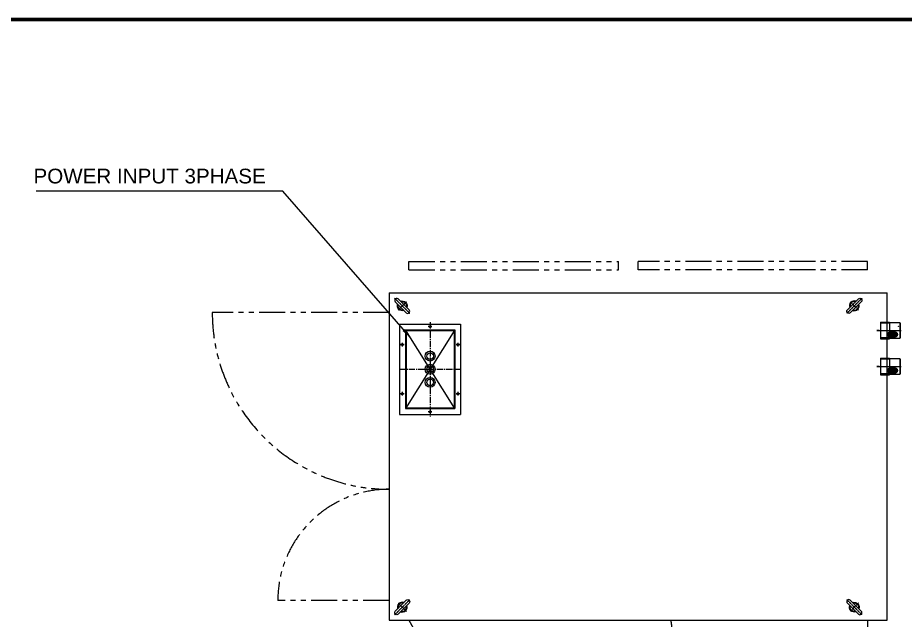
# Model space of a CAD drawing. Header units: inches. Extents: x 0 to 18221, y 0 to 6752.
# Drawn here: x 2611 to 5320, y 4822 to 6662 of the extents above; entities that cross this region are included whole.
import ezdxf
from ezdxf.enums import TextEntityAlignment as Align

# ---------------------------------------------------------------- set-up
doc = ezdxf.new("R2010")
doc.units = ezdxf.units.IN
doc.header["$MEASUREMENT"] = 0
for name, pattern in [('CENTER', [2, 1.25, -0.25, 0.25, -0.25]), ('CENTER1', [10, 7, -1, 1, -1]), ('CENTER2', [28.575, 19.05, -3.175, 3.175, -3.175]), ('PHANTOM2', [31.75, 15.875, -3.175, 3.175, -3.175, 3.175, -3.175])]:
    doc.linetypes.add(name, pattern=pattern)
for name, color, linetype in [('______', 7, 'Continuous'), ('BOM', 6, 'Continuous'), ('CEN', 2, 'CENTER'), ('CENTER', 1, 'CENTER'), ('FORMAT-1', 7, 'Continuous'), ('THIN', 3, 'Continuous')]:
    doc.layers.add(name, color=color, linetype=linetype)
doc.styles.add('HAN', font='')
doc.styles.get("Standard").update_dxf_attribs({"font": 'arial.ttf'})
doc.styles.get('HAN').set_extended_font_data('GulimChe')
doc.dimstyles.new('PS-15', dxfattribs={"dimscale": 15, "dimtxt": 3, "dimasz": 2, "dimexe": 2, "dimexo": 2.5, "dimgap": 1.5, "dimtad": 1, "dimtoh": 1, "dimrnd": 0.05, "dimzin": 12, "dimdsep": 46, "dimtxsty": 'Standard', "dimcen": 0, "dimclrt": 2, "dimazin": 3, "dimtfac": 1, "dimtofl": 0, "dimtmove": 0, "dimatfit": 3, "dimfxl": 0.18, "dimtolj": 1, "dimtzin": 0, "dimarcsym": 0})

# ---------------------------------------------------------------- blocks, each defined once
blk = doc.blocks.new('format-2')
at = {"layer": 'FORMAT-1', "color": 7, "const_width": 0.7}
blk.add_lwpolyline([(18, 6), (18, 416), (603, 416), (603, 6)], close=True, dxfattribs=at)
at = {"style": 'HAN'}
for tag, height, p in [('MODEL-NAME', 3, (574.6, 32.53)), ('PART-NAME', 3, (574.6, 27.29)), ('SCALE', 2.7, (509.31, 27.29)), ('PART-NO', 3, (574.6, 22.01)), ('DRA-BY', 3, (449.22, 20.44)), ('CH-BY', 3, (465.71, 20.44)), ('APP-BY', 3, (482.2, 20.44)), ('관련업체명', 3, (524.09, 10.29)), ('DRA-DATE', 2.5, (449.22, 8.48)), ('CH-DATE', 2.5, (465.71, 8.48)), ('APP-DATE', 2.5, (482.2, 8.48))]:
    blk.add_attdef(tag, text='', height=height, dxfattribs=at).set_placement(p, align=Align.MIDDLE_CENTER)
blk = doc.blocks.new('3V55ET4R6Y')
blk.add_lwpolyline([(9567.2, -68819.3, -1), (9567.2, -68806.8), (9614.7, -68806.8, -1), (9614.7, -68819.3), (9567.2, -68819.3)], format="xyb")
for radius, start, end in [(15, 24.6243, 155.3757), (13.1, 28.5905, 151.4095), (15, 204.6243, 335.3757), (13.1, 208.5905, 331.4095)]:
    blk.add_arc((9590.9, -68813.1), radius, start, end)
at = {"layer": 'CENTER'}
for p, q in [((9557.9, -68813.1), (9623.9, -68813.1)), ((9590.9, -68795.1), (9590.9, -68831.1))]:
    blk.add_line(p, q, dxfattribs=at)
blk = doc.blocks.new('TRCFW4SE4TCRSE5EYV')
at = {"color": 4}
for p, q in [((171934.9, 54222.8), (172120.9, 54222.8)), ((171934.9, 54222.8), (171934.9, 53946.8)), ((172120.9, 54222.8), (172120.9, 53946.8)), ((171954.9, 54202.8), (172100.9, 54202.8)), ((171954.9, 54202.8), (171954.9, 53966.8)), ((172100.9, 54202.8), (172100.9, 53966.8)), ((171934.9, 53946.8), (172120.9, 53946.8)), ((171954.9, 53966.8), (172100.9, 53966.8))]:
    blk.add_line(p, q, dxfattribs=at)
for centre in [(172027.9, 54214.8), (171942.9, 54159.8), (172112.9, 54159.8), (171942.9, 54009.8), (172112.9, 54009.8), (172027.9, 53954.8)]:
    blk.add_circle(centre, 3, dxfattribs=at)
at = {"layer": 'CEN', "color": 1, "linetype": 'CENTER'}
for p, q in [((172033.7, 54214.8), (172022.3, 54214.8)), ((172028, 54220.5), (172028, 54209.1)), ((171948.7, 54159.8), (171937.3, 54159.8)), ((171943, 54165.5), (171943, 54154.1)), ((172118.7, 54159.8), (172107.3, 54159.8)), ((172113, 54165.5), (172113, 54154.1)), ((171948.7, 54009.8), (171937.3, 54009.8)), ((171943, 54015.5), (171943, 54004.1)), ((172118.7, 54009.8), (172107.3, 54009.8)), ((172113, 54015.5), (172113, 54004.1)), ((172033.7, 53954.8), (172022.3, 53954.8)), ((172028, 53960.5), (172028, 53949.1))]:
    blk.add_line(p, q, dxfattribs=at)
blk = doc.blocks.new('MCLBM2')
blk.add_circle((0, 0), 0.5)
at = {"flags": 2}
blk.add_attdef('BM', text='', height=0.5, dxfattribs=at).set_placement((0, 0), align=Align.MIDDLE)
at = {"flags": 1}
for tag, p in [('SPEC', (0, -3)), ('QTY', (0, -5)), ('WEIGHT', (0, -6)), ('NAME', (0, -1)), ('ENAME', (0, -2)), ('MATERIAL', (0, -4)), ('PRICE', (0, -7)), ('REMARK', (0, -8)), ('USER1', (0, -9)), ('USER2', (0, -10)), ('USER3', (0, -11)), ('USER4', (0, -12)), ('USER5', (0, -13)), ('USER6', (0, -14))]:
    blk.add_attdef(tag, p, '', height=0.5, dxfattribs=at)
blk = doc.blocks.new('W3RCES4T4D5YT')
for p, q in [((13224.1, 21792.6), (13224.1, 21820.1)), ((13274.8, 21792.6), (13274.8, 21820.1)), ((13224.1, 21792.6), (13274.8, 21792.6))]:
    blk.add_line(p, q)
at = {"layer": '______'}
for p, q in [((13227, 21820.1), (13227.9, 21792.6)), ((13271.9, 21820.1), (13271, 21792.6))]:
    blk.add_line(p, q, dxfattribs=at)
blk.add_lwpolyline([(13224.1, 21820.1), (13274.8, 21820.1)], dxfattribs=at)
at = {"layer": 'CENTER'}
blk.add_lwpolyline([(13249.4, 21788.2), (13249.4, 21781.1), (13249.4, 21804.1), (13249.4, 21831.6)], dxfattribs=at)
at = {"layer": 'THIN'}
for p, q in [((13225.5, 21820.1), (13226.4, 21792.6)), ((13273.3, 21820.1), (13272.5, 21792.6))]:
    blk.add_line(p, q, dxfattribs=at)

msp = doc.modelspace()

# ---------------------------------------------------------------- hatches: boundary and pattern name
h = msp.add_hatch(color=1)
edge = h.paths.add_edge_path()
edge.add_ellipse((5280.5784, 5694.0951), major_axis=(15.6429, 0), ratio=0.651891266, start_angle=0, end_angle=360)
h = msp.add_hatch(color=5)
edge = h.paths.add_edge_path()
edge.add_ellipse((5280.5784, 5584.0951), major_axis=(15.6429, 0), ratio=0.651891266, start_angle=0, end_angle=360)

# ---------------------------------------------------------------- linework, layer by layer
at = {"color": 6, "linetype": 'PHANTOM2', "ltscale": 5}
for p, q in [((3804.3305, 5891.7889, 0.0102), (3804.3305, 5916.7889, 0.0102)), ((3804.3305, 5916.7889, 0.0102), (4444.3305, 5916.7889, 0.0102)), ((4444.3305, 5891.7889, 0.0102), (4444.3305, 5916.7889, 0.0102)), ((5204.3305, 5916.7889, 0.0102), (4504.3305, 5916.7889, 0.0102)), ((4504.3305, 5891.7889, 0.0102), (4504.3305, 5916.7889, 0.0102)), ((5204.3305, 5891.7889, 0.0102), (5204.3305, 5916.7889, 0.0102)), ((3804.3305, 5891.7889, 0.0102), (4444.3305, 5891.7889, 0.0102)), ((5204.3305, 5891.7889, 0.0102), (4504.3305, 5891.7889, 0.0102)), ((3744.3305, 5761.7889, 0.0102), (3204.3305, 5761.7889, 0.0102)), ((3744.3305, 4881.7889, 0.0102), (3404.3305, 4881.7889, 0.0102)), ((3804.3305, 4821.7889, 0.0102), (4204.3305, 4128.9686, 0.0102)), ((5204.3305, 4821.7889, 0.0102), (5204.3305, 4281.7889, 0.0102))]:
    msp.add_line(p, q, dxfattribs=at)
at = {"color": 3}
for p, q in [((3744.3305, 5821.7889, 0.0102), (5264.3305, 5821.7889, 0.0102)), ((3744.3305, 5821.7889, 0.0102), (5264.3305, 5821.7889, 0.0102)), ((3744.3305, 5821.7889, 0.0102), (3744.3305, 4821.7889, 0.0102)), ((3744.3305, 5821.7889, 0.0102), (3744.3305, 4821.7889, 0.0102)), ((5264.3305, 4821.7889, 0.0102), (5264.3305, 5821.7889, 0.0102)), ((5264.3305, 4821.7889, 0.0102), (5264.3305, 5821.7889, 0.0102)), ((3794.3305, 5708.2889, 0.0102), (3944.3305, 5708.2889, 0.0102)), ((3794.3305, 5708.2889, 0.0102), (3794.3305, 5468.2889, 0.0102)), ((3944.3305, 5708.2889, 0.0102), (3944.3305, 5468.2889, 0.0102)), ((3794.3305, 5468.2889, 0.0102), (3944.3305, 5468.2889, 0.0102)), ((3744.3305, 4821.7889, 0.0102), (5264.3305, 4821.7889, 0.0102)), ((3844.3305, 4821.7889, 0.0102), (5264.3305, 4821.7889, 0.0102))]:
    msp.add_line(p, q, dxfattribs=at)
at = {"color": 1, "linetype": 'CENTER1'}
for p, q in [((3875.0265, 5718.2889, 0.0102), (3863.6345, 5718.2889, 0.0102)), ((3869.3305, 5723.985, 0.0102), (3869.3305, 5712.5929, 0.0102)), ((3790.0265, 5663.2889, 0.0102), (3778.6345, 5663.2889, 0.0102)), ((3784.3305, 5668.985, 0.0102), (3784.3305, 5657.5929, 0.0102)), ((3960.0265, 5663.2889, 0.0102), (3948.6345, 5663.2889, 0.0102)), ((3954.3305, 5668.985, 0.0102), (3954.3305, 5657.5929, 0.0102)), ((3790.0265, 5513.2889, 0.0102), (3778.6345, 5513.2889, 0.0102)), ((3784.3305, 5518.985, 0.0102), (3784.3305, 5507.5929, 0.0102)), ((3960.0265, 5513.2889, 0.0102), (3948.6345, 5513.2889, 0.0102)), ((3954.3305, 5518.985, 0.0102), (3954.3305, 5507.5929, 0.0102)), ((3875.0265, 5458.2889, 0.0102), (3863.6345, 5458.2889, 0.0102)), ((3869.3305, 5463.985, 0.0102), (3869.3305, 5452.5929, 0.0102))]:
    msp.add_line(p, q, dxfattribs=at)
at = {"color": 1, "linetype": 'CENTER2'}
for p, q in [((3869.3305, 5732.1546, 0.0102), (3869.3305, 5444.4232, 0.0102)), ((3775.4793, 5588.2889, 0.0102), (3963.1817, 5588.2889, 0.0102))]:
    msp.add_line(p, q, dxfattribs=at)
for p, q in [((5303.4755, 5731.0889, 0.0102), (5303.4755, 5682.4889, 0.0102)), ((3944.3305, 5468.2889, 0.0102), (3794.3305, 5708.2889, 0.0102)), ((3944.3305, 5708.2889, 0.0102), (3794.3305, 5468.2889, 0.0102)), ((5303.4755, 5621.0889, 0.0102), (5303.4755, 5572.4889, 0.0102))]:
    msp.add_line(p, q)
at = {"elevation": 0.0102}
for points in [[(5264.3305, 5731.0889), (5303.4755, 5731.0889), (5304.6859, 5729.1889), (5304.6859, 5684.3889), (5303.4755, 5682.4889), (5264.3305, 5682.4889)], [(5264.3305, 5621.0889), (5303.4755, 5621.0889), (5304.6859, 5619.1889), (5304.6859, 5574.3889), (5303.4755, 5572.4889), (5264.3305, 5572.4889)]]:
    msp.add_lwpolyline(points, dxfattribs=at)
at = {"color": 3}
for centre in [(3869.3305, 5718.2889, 0.0102), (3784.3305, 5663.2889, 0.0102), (3954.3305, 5663.2889, 0.0102), (3784.3305, 5513.2889, 0.0102), (3954.3305, 5513.2889, 0.0102), (3869.3305, 5458.2889, 0.0102)]:
    msp.add_circle(centre, 2.1, dxfattribs=at)
at = {"color": 2}
for radius in [15, 10]:
    msp.add_circle((3869.3305, 5628.2889, 0.0102), radius, dxfattribs=at)
at = {"color": 1}
for radius in [15, 10]:
    msp.add_circle((3869.3305, 5588.2889, 0.0102), radius, dxfattribs=at)
at = {"color": 5}
for radius in [15, 10]:
    msp.add_circle((3869.3305, 5548.2889, 0.0102), radius, dxfattribs=at)
at = {"color": 6, "linetype": 'PHANTOM2', "ltscale": 5}
for centre, radius, start, end in [((3744.3305, 5761.7889, 0.0102), 540, 180, 270), ((3744.3305, 4881.7889, 0.0102), 340, 90, 180), ((5195.9296, 4875.7879, 0.0102), 594.0584, 185.2152955, 270.8102795)]:
    msp.add_arc(centre, radius, start, end, dxfattribs=at)
for centre in [(3869.3305, 5718.2889, 0.0102), (3784.3305, 5663.2889, 0.0102), (3954.3305, 5663.2889, 0.0102), (3784.3305, 5513.2889, 0.0102), (3954.3305, 5513.2889, 0.0102), (3869.3305, 5458.2889, 0.0102)]:
    msp.add_arc(centre, 2.5, 255.5872161, 193.9135357)
for centre in [(5280.5784, 5694.0951, 0.0102), (5280.5784, 5584.0951, 0.0102)]:
    msp.add_ellipse(centre, major_axis=(15.6429, 0), ratio=0.651891266, start_param=-1.570796327, end_param=4.71238898)
at = {"layer": 'CENTER'}
for p, q in [((5264.3305, 5706.7889, 0.0102), (5304.6859, 5706.7889, 0.0102)), ((5264.3305, 5596.7889, 0.0102), (5304.6859, 5596.7889, 0.0102))]:
    msp.add_line(p, q, dxfattribs=at)
at = {"layer": 'CENTER', "linetype": 'CENTER', "ltscale": 7}
for p, q in [((5277.4859, 5706.7889, 0.0102), (5307.4859, 5706.7889, 0.0102)), ((5277.4859, 5596.7889, 0.0102), (5307.4859, 5596.7889, 0.0102)), ((5277.4859, 5596.7889, 0.0102), (5307.4859, 5596.7889, 0.0102))]:
    msp.add_line(p, q, dxfattribs=at)

# ---------------------------------------------------------------- block references
at = {"xscale": 15.99999999999272, "yscale": 15.99999999999272, "zscale": 15.99999999999272}
msp.add_blockref('format-2', (0, 0, 0.0102), dxfattribs=at)
at = {"xscale": -1}
for p, rotation in [((-51655.6845, -36094.5853, 0.0102), 135.0000000004553), ((60604.3455, 46738.1631, 0.0102), 315.0000000004507)]:
    msp.add_blockref('3V55ET4R6Y', p, dxfattribs=dict(at, rotation=rotation))
for name, p, rotation in [('3V55ET4R6Y', (60604.3455, -36094.5853, 0.0102), 224.9999999995447), ('W3RCES4T4D5YT', (-16547.9631, 18956.2237, 0.0102), 270), ('W3RCES4T4D5YT', (-16547.9631, 18846.2237, 0.0102), 270), ('3V55ET4R6Y', (-51655.6845, 46738.1631, 0.0102), 44.99999999954935)]:
    msp.add_blockref(name, p, dxfattribs=dict(rotation=rotation))
msp.add_blockref('TRCFW4SE4TCRSE5EYV', (-168158.605, -48496.4787, 0.0102))
at = {"layer": 'BOM'}
msp.add_blockref('MCLBM2', (5299.6859, 5718.9389, 0.0102), dxfattribs=at)

# ---------------------------------------------------------------- texts
at = {"color": 2, "insert": (3367.5682, 6155.006, 0.0102), "char_height": 45, "attachment_point": 9}
msp.add_mtext('POWER INPUT 3PHASE', dxfattribs=at)

# ---------------------------------------------------------------- leaders
at = {"annotation_type": 0, "has_hookline": 1, "hookline_direction": 1, "text_width": 700.8765}
msp.add_leader([(3808.402, 5685.7745, 0.0102), (3420.0682, 6132.506, 0.0102), (3390.0682, 6132.506, 0.0102)], dimstyle='PS-15', override={"dimgap": 1.5, "dimtad": 1}, dxfattribs=at)

doc.saveas('drawing.dxf')
